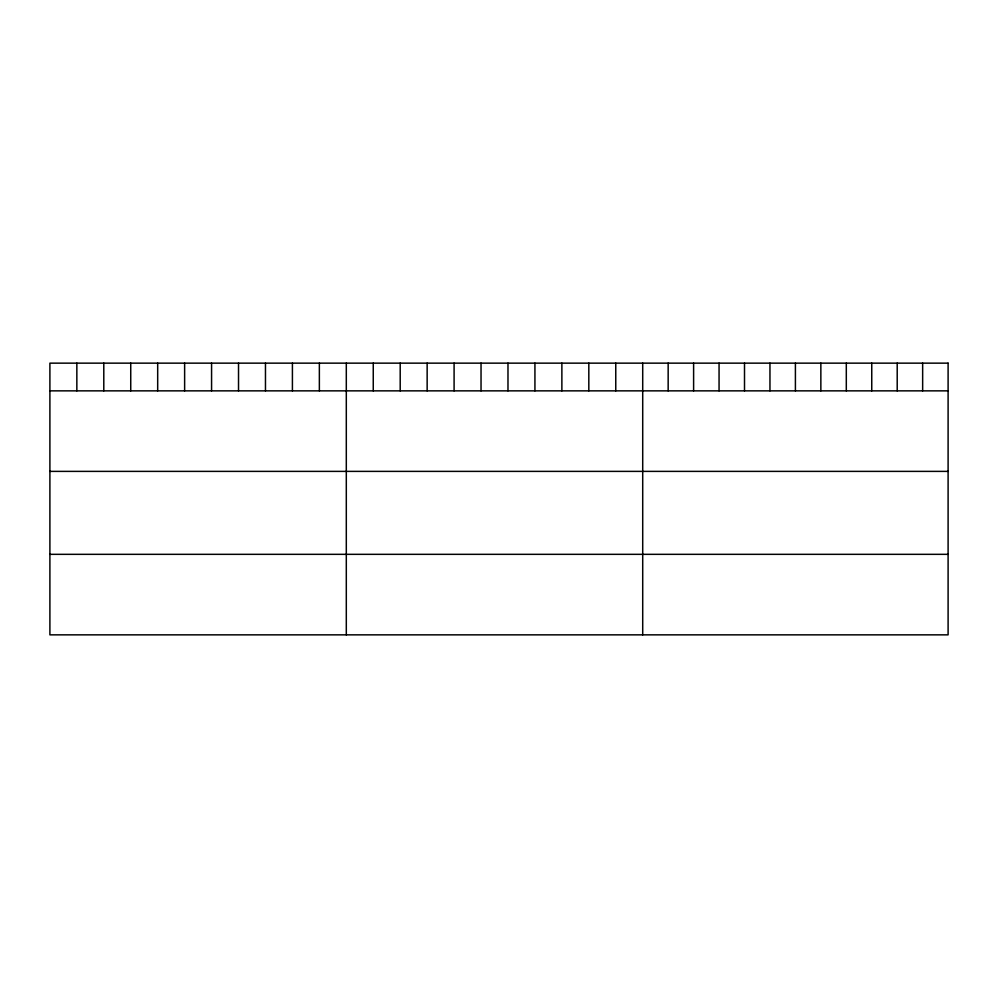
<?xml version="1.0" encoding="UTF-8"?>
<svg xmlns="http://www.w3.org/2000/svg" width="998" height="998" viewBox="0 0 998 998"><rect width="100%" height="100%" fill="white"/><g stroke="black" fill="none" stroke-linecap="round" stroke-linejoin="round"><path stroke-width="1.5" d="M49.9 390.854L948.1 390.854M49.9 471.38L948.1 471.38M49.9 554.327L948.1 554.327M922.651 363.147L922.651 390.854M897.202 363.147L897.202 390.854M871.753 363.147L871.753 390.854M846.304 363.147L846.304 390.854M820.855 363.147L820.855 390.854M795.406 363.147L795.406 390.854M769.957 363.147L769.957 390.854M744.508 363.147L744.508 390.854M719.059 363.147L719.059 390.854M693.61 363.147L693.61 390.854M668.161 363.147L668.161 390.854M642.712 363.147L642.712 634.853M615.766 363.147L615.766 390.854M588.82 363.147L588.82 390.854M561.874 363.147L561.874 390.854M534.928 363.147L534.928 390.854M507.982 363.147L507.982 390.854M481.036 363.147L481.036 390.854M454.09 363.147L454.09 390.854M427.144 363.147L427.144 390.854M400.198 363.147L400.198 390.854M373.252 363.147L373.252 390.854M346.306 363.147L346.306 634.853M319.36 363.147L319.36 390.854M292.414 363.147L292.414 390.854M265.468 363.147L265.468 390.854M238.522 363.147L238.522 390.854M211.576 363.147L211.576 390.854M184.63 363.147L184.63 390.854M157.684 363.147L157.684 390.854M130.738 363.147L130.738 390.854M103.792 363.147L103.792 390.854M76.846 363.147L76.846 390.854M948.1 363.147L49.9 363.147L49.9 634.853L948.1 634.853L948.1 363.147"/></g></svg>
